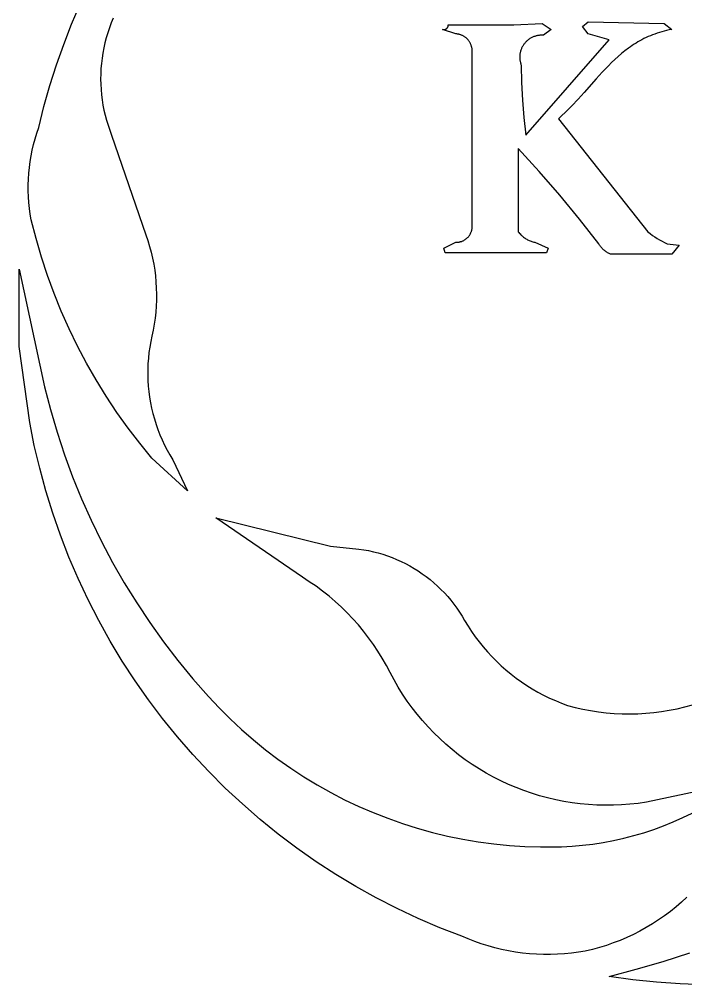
# Model space of a CAD drawing. Header units: millimetres. Extents: x 2135 to 254135, y 1035 to 90135.
# Drawn here: x 248719 to 248987.6, y 66346.8 to 66736.1 of the extents above; entities that cross this region are included whole.
import ezdxf

# ---------------------------------------------------------------- set-up
doc = ezdxf.new("R2010")
doc.units = ezdxf.units.MM
for name, color, linetype in [('form_TED.A', 40, 'Continuous'), ('HAT_TED.A', 9, 'Continuous'), ('WA2(가벽)_TED.A', 7, 'Continuous')]:
    doc.layers.add(name, color=color, linetype=linetype)

# ---------------------------------------------------------------- blocks, each defined once
blk = doc.blocks.new('BLOCK')
at = {"layer": 'HAT_TED.A', "color": 251}
for p, q in [((423949.328, -454308.068), (423949.499, -454307.669)), ((423950.16, -454307.949), (423950.12, -454308.045)), ((423949.171, -454308.472), (423949.328, -454308.068)), ((423950.083, -454308.143), (423950.05, -454308.241)), ((423950.12, -454308.045), (423950.083, -454308.143)), ((423956.992, -454308.261), (423956.725, -454308.172)), ((423956.725, -454308.172), (423956.728, -454308.173)), ((423956.728, -454308.173), (423956.731, -454308.174)), ((423956.731, -454308.174), (423956.734, -454308.175)), ((423956.734, -454308.175), (423956.737, -454308.175)), ((423956.737, -454308.175), (423956.74, -454308.176)), ((423956.74, -454308.176), (423956.743, -454308.176)), ((423956.743, -454308.176), (423956.746, -454308.177)), ((423956.746, -454308.177), (423956.749, -454308.177)), ((423956.749, -454308.177), (423956.752, -454308.177)), ((423956.752, -454308.177), (423956.755, -454308.177)), ((423956.755, -454308.177), (423956.759, -454308.177)), ((423956.759, -454308.177), (423956.762, -454308.177)), ((423956.762, -454308.177), (423956.765, -454308.176)), ((423956.765, -454308.176), (423956.768, -454308.176)), ((423956.768, -454308.176), (423956.771, -454308.175)), ((423956.771, -454308.175), (423956.774, -454308.175)), ((423956.774, -454308.175), (423956.777, -454308.174)), ((423956.777, -454308.174), (423956.78, -454308.173)), ((423956.78, -454308.173), (423956.783, -454308.172)), ((423956.783, -454308.172), (423956.786, -454308.171)), ((423956.786, -454308.171), (423956.789, -454308.17)), ((423956.789, -454308.17), (423956.792, -454308.168)), ((423956.792, -454308.168), (423956.794, -454308.167)), ((423956.794, -454308.167), (423956.797, -454308.166)), ((423956.797, -454308.166), (423956.8, -454308.164)), ((423956.8, -454308.164), (423956.802, -454308.162)), ((423956.802, -454308.162), (423956.805, -454308.161)), ((423956.805, -454308.161), (423956.808, -454308.159)), ((423956.808, -454308.159), (423956.81, -454308.157)), ((423956.81, -454308.157), (423956.812, -454308.155)), ((423956.812, -454308.155), (423956.815, -454308.153)), ((423956.815, -454308.153), (423956.817, -454308.151)), ((423956.817, -454308.151), (423956.819, -454308.148)), ((423956.819, -454308.148), (423956.821, -454308.146)), ((423956.821, -454308.146), (423956.823, -454308.144)), ((423956.823, -454308.144), (423956.825, -454308.141)), ((423956.825, -454308.141), (423956.827, -454308.139)), ((423956.827, -454308.139), (423956.829, -454308.136)), ((423956.829, -454308.136), (423956.83, -454308.134)), ((423956.83, -454308.134), (423956.832, -454308.131)), ((423956.832, -454308.131), (423956.833, -454308.128)), ((423956.833, -454308.128), (423956.835, -454308.125)), ((423956.835, -454308.125), (423956.836, -454308.123)), ((423956.836, -454308.123), (423956.837, -454308.12)), ((423956.837, -454308.12), (423956.838, -454308.117)), ((423956.838, -454308.117), (423956.839, -454308.114)), ((423956.839, -454308.114), (423956.84, -454308.111)), ((423956.84, -454308.111), (423956.841, -454308.108)), ((423956.841, -454308.108), (423956.842, -454308.105)), ((423956.842, -454308.102), (423956.843, -454308.099)), ((423956.842, -454308.105), (423956.842, -454308.102)), ((423956.843, -454308.092), (423956.844, -454308.089)), ((423956.843, -454308.096), (423956.843, -454308.092)), ((423956.843, -454308.099), (423956.843, -454308.096)), ((423956.844, -454308.083), (423958.151, -454308.083)), ((423956.844, -454308.086), (423956.844, -454308.083)), ((423956.844, -454308.089), (423956.844, -454308.086)), ((423958.151, -454308.083), (423958.716, -454308.053)), ((423958.716, -454308.053), (423958.894, -454308.172)), ((423958.894, -454308.172), (423958.745, -454308.291)), ((423959.518, -454308.113), (423959.637, -454308.024)), ((423959.637, -454308.261), (423959.518, -454308.113)), ((423959.637, -454308.024), (423961.152, -454308.053)), ((423961.2, -454308.194), (423961.151, -454308.206)), ((423961.152, -454308.053), (423961.301, -454308.172)), ((423961.25, -454308.183), (423961.2, -454308.194)), ((423961.301, -454308.172), (423961.25, -454308.183)), ((423950.02, -454308.341), (423949.994, -454308.442)), ((423950.05, -454308.241), (423950.02, -454308.341)), ((423957.004, -454308.262), (423956.992, -454308.261)), ((423957.016, -454308.263), (423957.004, -454308.262)), ((423957.027, -454308.265), (423957.016, -454308.263)), ((423957.039, -454308.267), (423957.027, -454308.265)), ((423957.051, -454308.269), (423957.039, -454308.267)), ((423957.062, -454308.272), (423957.051, -454308.269)), ((423957.074, -454308.275), (423957.062, -454308.272)), ((423957.085, -454308.279), (423957.074, -454308.275)), ((423957.096, -454308.283), (423957.085, -454308.279)), ((423957.107, -454308.287), (423957.096, -454308.283)), ((423957.118, -454308.292), (423957.107, -454308.287)), ((423957.129, -454308.297), (423957.118, -454308.292)), ((423957.139, -454308.302), (423957.129, -454308.297)), ((423957.149, -454308.308), (423957.139, -454308.302)), ((423957.16, -454308.314), (423957.149, -454308.308)), ((423957.169, -454308.32), (423957.16, -454308.314)), ((423957.179, -454308.327), (423957.169, -454308.32)), ((423957.189, -454308.334), (423957.179, -454308.327)), ((423957.198, -454308.342), (423957.189, -454308.334)), ((423957.207, -454308.35), (423957.198, -454308.342)), ((423957.215, -454308.358), (423957.207, -454308.35)), ((423957.224, -454308.366), (423957.215, -454308.358)), ((423957.232, -454308.375), (423957.224, -454308.366)), ((423957.24, -454308.383), (423957.232, -454308.375)), ((423957.247, -454308.393), (423957.24, -454308.383)), ((423958.389, -454310.282), (423960.053, -454308.38)), ((423958.435, -454308.383), (423958.424, -454308.393)), ((423958.447, -454308.374), (423958.435, -454308.383)), ((423958.46, -454308.365), (423958.447, -454308.374)), ((423958.472, -454308.357), (423958.46, -454308.365)), ((423958.485, -454308.349), (423958.472, -454308.357)), ((423958.498, -454308.342), (423958.485, -454308.349)), ((423958.512, -454308.335), (423958.498, -454308.342)), ((423958.525, -454308.329), (423958.512, -454308.335)), ((423958.539, -454308.323), (423958.525, -454308.329)), ((423958.553, -454308.317), (423958.539, -454308.323)), ((423958.567, -454308.312), (423958.553, -454308.317)), ((423958.582, -454308.307), (423958.567, -454308.312)), ((423958.596, -454308.303), (423958.582, -454308.307)), ((423958.611, -454308.3), (423958.596, -454308.303)), ((423958.625, -454308.297), (423958.611, -454308.3)), ((423958.64, -454308.294), (423958.625, -454308.297)), ((423958.655, -454308.292), (423958.64, -454308.294)), ((423958.67, -454308.291), (423958.655, -454308.292)), ((423958.685, -454308.29), (423958.67, -454308.291)), ((423958.7, -454308.289), (423958.685, -454308.29)), ((423958.715, -454308.289), (423958.7, -454308.289)), ((423958.73, -454308.29), (423958.715, -454308.289)), ((423958.745, -454308.291), (423958.73, -454308.29)), ((423960.053, -454308.38), (423959.637, -454308.261)), ((423960.707, -454308.379), (423960.667, -454308.401)), ((423960.748, -454308.358), (423960.707, -454308.379)), ((423960.789, -454308.338), (423960.748, -454308.358)), ((423960.832, -454308.318), (423960.789, -454308.338)), ((423960.875, -454308.3), (423960.832, -454308.318)), ((423960.919, -454308.282), (423960.875, -454308.3)), ((423960.963, -454308.265), (423960.919, -454308.282)), ((423961.009, -454308.249), (423960.963, -454308.265)), ((423961.055, -454308.234), (423961.009, -454308.249)), ((423961.102, -454308.219), (423961.055, -454308.234)), ((423961.151, -454308.206), (423961.102, -454308.219)), ((423949.026, -454308.881), (423949.171, -454308.472)), ((423949.971, -454308.543), (423949.951, -454308.646)), ((423949.994, -454308.442), (423949.971, -454308.543)), ((423957.254, -454308.402), (423957.247, -454308.393)), ((423957.261, -454308.412), (423957.254, -454308.402)), ((423957.268, -454308.422), (423957.261, -454308.412)), ((423957.274, -454308.432), (423957.268, -454308.422)), ((423957.28, -454308.442), (423957.274, -454308.432)), ((423957.285, -454308.452), (423957.28, -454308.442)), ((423957.29, -454308.463), (423957.285, -454308.452)), ((423957.295, -454308.474), (423957.29, -454308.463)), ((423957.299, -454308.485), (423957.295, -454308.474)), ((423957.303, -454308.496), (423957.299, -454308.485)), ((423957.307, -454308.507), (423957.303, -454308.496)), ((423957.31, -454308.519), (423957.307, -454308.507)), ((423957.313, -454308.53), (423957.31, -454308.519)), ((423957.315, -454308.542), (423957.313, -454308.53)), ((423957.317, -454308.553), (423957.315, -454308.542)), ((423957.319, -454308.565), (423957.317, -454308.553)), ((423957.32, -454308.577), (423957.319, -454308.565)), ((423957.321, -454308.589), (423957.32, -454308.577)), ((423958.296, -454308.576), (423958.291, -454308.59)), ((423958.301, -454308.562), (423958.296, -454308.576)), ((423958.307, -454308.548), (423958.301, -454308.562)), ((423958.314, -454308.534), (423958.307, -454308.548)), ((423958.32, -454308.521), (423958.314, -454308.534)), ((423958.328, -454308.508), (423958.32, -454308.521)), ((423958.335, -454308.495), (423958.328, -454308.508)), ((423958.344, -454308.482), (423958.335, -454308.495)), ((423958.352, -454308.47), (423958.344, -454308.482)), ((423958.361, -454308.458), (423958.352, -454308.47)), ((423958.371, -454308.446), (423958.361, -454308.458)), ((423958.381, -454308.435), (423958.371, -454308.446)), ((423958.391, -454308.424), (423958.381, -454308.435)), ((423958.401, -454308.413), (423958.391, -454308.424)), ((423958.412, -454308.403), (423958.401, -454308.413)), ((423958.424, -454308.393), (423958.412, -454308.403)), ((423960.439, -454308.546), (423960.368, -454308.6)), ((423960.476, -454308.52), (423960.439, -454308.546)), ((423960.513, -454308.495), (423960.476, -454308.52)), ((423960.55, -454308.471), (423960.513, -454308.495)), ((423960.589, -454308.447), (423960.55, -454308.471)), ((423960.627, -454308.423), (423960.589, -454308.447)), ((423960.667, -454308.401), (423960.627, -454308.423)), ((423949.936, -454308.749), (423949.923, -454308.852)), ((423949.951, -454308.646), (423949.936, -454308.749)), ((423957.319, -454308.648), (423957.32, -454308.636)), ((423957.319, -454312.065), (423957.319, -454308.648)), ((423957.32, -454308.636), (423957.321, -454308.624)), ((423957.321, -454308.601), (423957.321, -454308.589)), ((423957.321, -454308.612), (423957.321, -454308.601)), ((423957.321, -454308.624), (423957.321, -454308.612)), ((423958.27, -454308.708), (423958.269, -454308.724)), ((423958.269, -454308.724), (423958.27, -454308.739)), ((423958.271, -454308.693), (423958.27, -454308.708)), ((423958.27, -454308.739), (423958.27, -454308.754)), ((423958.27, -454308.754), (423958.272, -454308.769)), ((423958.272, -454308.678), (423958.271, -454308.693)), ((423958.274, -454308.664), (423958.272, -454308.678)), ((423958.272, -454308.769), (423958.273, -454308.784)), ((423958.276, -454308.649), (423958.274, -454308.664)), ((423958.279, -454308.634), (423958.276, -454308.649)), ((423958.283, -454308.619), (423958.279, -454308.634)), ((423958.287, -454308.605), (423958.283, -454308.619)), ((423958.291, -454308.59), (423958.287, -454308.605)), ((423960.232, -454308.713), (423960.166, -454308.773)), ((423960.299, -454308.655), (423960.232, -454308.713)), ((423960.368, -454308.6), (423960.299, -454308.655)), ((423948.895, -454309.295), (423949.026, -454308.881)), ((423949.915, -454308.956), (423949.91, -454309.06)), ((423949.923, -454308.852), (423949.915, -454308.956)), ((423958.273, -454308.784), (423958.276, -454308.799)), ((423958.276, -454308.799), (423958.278, -454308.813)), ((423958.278, -454308.813), (423958.282, -454308.828)), ((423958.282, -454308.828), (423958.285, -454308.843)), ((423958.285, -454308.843), (423958.29, -454308.857)), ((423958.29, -454308.857), (423958.294, -454308.871)), ((423958.294, -454308.871), (423958.3, -454308.885)), ((423958.3, -454308.885), (423958.306, -454309.235)), ((423960.038, -454308.897), (423959.914, -454309.026)), ((423960.101, -454308.834), (423960.038, -454308.897)), ((423960.166, -454308.773), (423960.101, -454308.834)), ((423949.91, -454309.06), (423949.908, -454309.164)), ((423959.914, -454309.026), (423959.794, -454309.159)), ((423948.777, -454309.712), (423948.895, -454309.295)), ((423949.908, -454309.164), (423949.91, -454309.268)), ((423949.91, -454309.268), (423949.916, -454309.373)), ((423958.306, -454309.235), (423958.323, -454309.585)), ((423959.794, -454309.159), (423959.554, -454309.43)), ((423949.916, -454309.373), (423949.926, -454309.476)), ((423949.926, -454309.476), (423949.939, -454309.58)), ((423959.554, -454309.43), (423959.433, -454309.566)), ((423948.672, -454310.133), (423948.777, -454309.712)), ((423949.939, -454309.58), (423949.955, -454309.682)), ((423949.955, -454309.682), (423949.975, -454309.785)), ((423958.323, -454309.585), (423958.35, -454309.934)), ((423959.308, -454309.699), (423959.244, -454309.765)), ((423959.433, -454309.566), (423959.308, -454309.699)), ((423949.975, -454309.785), (423949.999, -454309.886)), ((423949.999, -454309.886), (423950.026, -454309.987)), ((423959.111, -454309.893), (423959.043, -454309.955)), ((423959.178, -454309.83), (423959.111, -454309.893)), ((423959.244, -454309.765), (423959.178, -454309.83)), ((423950.026, -454309.987), (423950.057, -454310.086)), ((423950.057, -454310.086), (423950.091, -454310.185)), ((423958.35, -454309.934), (423958.389, -454310.282)), ((423959.043, -454309.955), (423960.825, -454312.213)), ((423948.6, -454310.356), (423948.634, -454310.244)), ((423948.634, -454310.244), (423948.672, -454310.133)), ((423950.091, -454310.185), (423950.128, -454310.282)), ((423950.128, -454310.282), (423950.812, -454312.273)), ((423948.543, -454310.582), (423948.569, -454310.469)), ((423948.569, -454310.469), (423948.6, -454310.356)), ((423948.501, -454310.812), (423948.52, -454310.697)), ((423948.52, -454310.697), (423948.543, -454310.582)), ((423958.66, -454311.009), (423958.24, -454310.549)), ((423958.24, -454310.549), (423958.24, -454312.213)), ((423948.486, -454310.928), (423948.501, -454310.812)), ((423948.467, -454311.161), (423948.474, -454311.045)), ((423948.474, -454311.045), (423948.486, -454310.928)), ((423959.068, -454311.479), (423958.66, -454311.009)), ((423948.463, -454311.278), (423948.467, -454311.161)), ((423948.464, -454311.395), (423948.463, -454311.278)), ((423948.468, -454311.512), (423948.464, -454311.395)), ((423948.476, -454311.628), (423948.468, -454311.512)), ((423948.488, -454311.745), (423948.476, -454311.628)), ((423959.463, -454311.96), (423959.068, -454311.479)), ((423948.504, -454311.861), (423948.488, -454311.745)), ((423948.524, -454311.976), (423948.504, -454311.861)), ((423948.619, -454312.348), (423948.524, -454311.976)), ((423959.845, -454312.451), (423959.463, -454311.96)), ((423957.287, -454312.246), (423957.292, -454312.236)), ((423957.292, -454312.236), (423957.296, -454312.226)), ((423957.296, -454312.226), (423957.301, -454312.216)), ((423957.301, -454312.216), (423957.304, -454312.206)), ((423957.304, -454312.206), (423957.308, -454312.195)), ((423957.308, -454312.195), (423957.311, -454312.185)), ((423957.311, -454312.185), (423957.313, -454312.174)), ((423957.313, -454312.174), (423957.316, -454312.163)), ((423957.316, -454312.163), (423957.317, -454312.152)), ((423957.317, -454312.152), (423957.319, -454312.142)), ((423957.32, -454312.076), (423957.319, -454312.065)), ((423957.319, -454312.142), (423957.32, -454312.131)), ((423957.321, -454312.087), (423957.32, -454312.076)), ((423957.32, -454312.131), (423957.321, -454312.12)), ((423957.321, -454312.098), (423957.321, -454312.087)), ((423957.321, -454312.109), (423957.321, -454312.098)), ((423957.321, -454312.12), (423957.321, -454312.109)), ((423958.24, -454312.213), (423958.252, -454312.228)), ((423958.252, -454312.228), (423958.264, -454312.243)), ((423960.825, -454312.213), (423960.87, -454312.249)), ((423948.727, -454312.717), (423948.619, -454312.348)), ((423950.812, -454312.273), (423950.85, -454312.387)), ((423950.85, -454312.387), (423950.885, -454312.503)), ((423956.754, -454312.54), (423956.992, -454312.421)), ((423956.992, -454312.421), (423957.003, -454312.422)), ((423957.003, -454312.422), (423957.014, -454312.421)), ((423957.014, -454312.421), (423957.025, -454312.421)), ((423957.025, -454312.421), (423957.036, -454312.42)), ((423957.036, -454312.42), (423957.047, -454312.419)), ((423957.047, -454312.419), (423957.058, -454312.417)), ((423957.058, -454312.417), (423957.069, -454312.415)), ((423957.069, -454312.415), (423957.079, -454312.412)), ((423957.079, -454312.412), (423957.09, -454312.409)), ((423957.09, -454312.409), (423957.1, -454312.406)), ((423957.1, -454312.406), (423957.111, -454312.403)), ((423957.111, -454312.403), (423957.121, -454312.399)), ((423957.121, -454312.399), (423957.131, -454312.395)), ((423957.131, -454312.395), (423957.141, -454312.39)), ((423957.141, -454312.39), (423957.151, -454312.385)), ((423957.151, -454312.385), (423957.161, -454312.38)), ((423957.161, -454312.38), (423957.17, -454312.374)), ((423957.17, -454312.374), (423957.179, -454312.368)), ((423957.179, -454312.368), (423957.188, -454312.362)), ((423957.188, -454312.362), (423957.197, -454312.355)), ((423957.197, -454312.355), (423957.206, -454312.348)), ((423957.206, -454312.348), (423957.214, -454312.341)), ((423957.214, -454312.341), (423957.222, -454312.334)), ((423957.222, -454312.334), (423957.23, -454312.326)), ((423957.23, -454312.326), (423957.238, -454312.318)), ((423957.238, -454312.318), (423957.245, -454312.31)), ((423957.245, -454312.31), (423957.252, -454312.302)), ((423957.252, -454312.302), (423957.258, -454312.293)), ((423957.258, -454312.293), (423957.265, -454312.284)), ((423957.265, -454312.284), (423957.271, -454312.275)), ((423957.271, -454312.275), (423957.277, -454312.265)), ((423957.277, -454312.265), (423957.282, -454312.256)), ((423957.282, -454312.256), (423957.287, -454312.246)), ((423958.264, -454312.243), (423958.277, -454312.256)), ((423958.277, -454312.256), (423958.29, -454312.27)), ((423958.29, -454312.27), (423958.303, -454312.283)), ((423958.303, -454312.283), (423958.317, -454312.296)), ((423958.317, -454312.296), (423958.332, -454312.308)), ((423958.332, -454312.308), (423958.347, -454312.319)), ((423958.347, -454312.319), (423958.362, -454312.331)), ((423958.362, -454312.331), (423958.377, -454312.341)), ((423958.377, -454312.341), (423958.393, -454312.351)), ((423958.393, -454312.351), (423958.409, -454312.361)), ((423958.409, -454312.361), (423958.426, -454312.37)), ((423958.426, -454312.37), (423958.443, -454312.378)), ((423958.443, -454312.378), (423958.46, -454312.386)), ((423958.46, -454312.386), (423958.477, -454312.394)), ((423958.477, -454312.394), (423958.495, -454312.4)), ((423958.495, -454312.4), (423958.513, -454312.407)), ((423958.513, -454312.407), (423958.531, -454312.412)), ((423958.531, -454312.412), (423958.549, -454312.417)), ((423958.549, -454312.417), (423958.567, -454312.421)), ((423958.567, -454312.421), (423958.835, -454312.54)), ((423960.87, -454312.249), (423960.916, -454312.283)), ((423960.916, -454312.283), (423960.963, -454312.315)), ((423960.963, -454312.315), (423961.011, -454312.345)), ((423961.011, -454312.345), (423961.059, -454312.374)), ((423961.059, -454312.374), (423961.109, -454312.402)), ((423961.109, -454312.402), (423961.16, -454312.427)), ((423961.16, -454312.427), (423961.212, -454312.451)), ((423950.885, -454312.503), (423950.916, -454312.619)), ((423950.916, -454312.619), (423950.943, -454312.737)), ((423956.784, -454312.629), (423956.754, -454312.54)), ((423958.835, -454312.54), (423958.805, -454312.629)), ((423959.854, -454312.466), (423959.845, -454312.451)), ((423959.863, -454312.48), (423959.854, -454312.466)), ((423959.873, -454312.494), (423959.863, -454312.48)), ((423959.883, -454312.507), (423959.873, -454312.494)), ((423959.894, -454312.52), (423959.883, -454312.507)), ((423959.905, -454312.533), (423959.894, -454312.52)), ((423959.916, -454312.545), (423959.905, -454312.533)), ((423959.928, -454312.557), (423959.916, -454312.545)), ((423959.94, -454312.569), (423959.928, -454312.557)), ((423959.953, -454312.58), (423959.94, -454312.569)), ((423959.966, -454312.591), (423959.953, -454312.58)), ((423959.98, -454312.601), (423959.966, -454312.591)), ((423959.994, -454312.611), (423959.98, -454312.601)), ((423960.008, -454312.62), (423959.994, -454312.611)), ((423960.022, -454312.629), (423960.008, -454312.62)), ((423961.212, -454312.451), (423961.449, -454312.481)), ((423961.449, -454312.481), (423961.301, -454312.659)), ((423948.847, -454313.081), (423948.727, -454312.717)), ((423950.943, -454312.737), (423950.967, -454312.855)), ((423958.805, -454312.629), (423956.784, -454312.629)), ((423960.037, -454312.637), (423960.022, -454312.629)), ((423960.052, -454312.645), (423960.037, -454312.637)), ((423960.067, -454312.652), (423960.052, -454312.645)), ((423960.083, -454312.659), (423960.067, -454312.652)), ((423961.301, -454312.659), (423960.083, -454312.659)), ((423948.286, -454314.501), (423948.286, -454312.956)), ((423948.286, -454312.956), (423948.791, -454315.304)), ((423950.967, -454312.855), (423950.986, -454312.975)), ((423950.986, -454312.975), (423951.001, -454313.094)), ((423948.979, -454313.442), (423948.847, -454313.081)), ((423951.001, -454313.094), (423951.012, -454313.214)), ((423951.012, -454313.214), (423951.019, -454313.335)), ((423951.019, -454313.335), (423951.022, -454313.456)), ((423949.123, -454313.798), (423948.979, -454313.442)), ((423951.021, -454313.576), (423951.016, -454313.697)), ((423951.022, -454313.456), (423951.021, -454313.576)), ((423951.016, -454313.697), (423951.007, -454313.817)), ((423949.279, -454314.149), (423949.123, -454313.798)), ((423950.994, -454313.937), (423950.977, -454314.057)), ((423951.007, -454313.817), (423950.994, -454313.937)), ((423949.447, -454314.495), (423949.279, -454314.149)), ((423950.977, -454314.057), (423950.956, -454314.175)), ((423950.93, -454314.293), (423950.907, -454314.403)), ((423950.956, -454314.175), (423950.93, -454314.293)), ((423948.494, -454316.017), (423948.286, -454314.501)), ((423949.626, -454314.834), (423949.447, -454314.495)), ((423950.888, -454314.513), (423950.872, -454314.623)), ((423950.907, -454314.403), (423950.888, -454314.513)), ((423950.86, -454314.734), (423950.852, -454314.845)), ((423950.872, -454314.623), (423950.86, -454314.734)), ((423949.817, -454315.168), (423949.626, -454314.834)), ((423950.852, -454314.845), (423950.848, -454314.957)), ((423950.848, -454314.957), (423950.848, -454315.068)), ((423950.848, -454315.068), (423950.851, -454315.18)), ((423948.791, -454315.304), (423948.908, -454315.76)), ((423950.018, -454315.495), (423949.817, -454315.168)), ((423950.851, -454315.18), (423950.858, -454315.291)), ((423950.858, -454315.291), (423950.869, -454315.402)), ((423950.231, -454315.815), (423950.018, -454315.495)), ((423950.869, -454315.402), (423950.884, -454315.513)), ((423950.884, -454315.513), (423950.902, -454315.623)), ((423950.902, -454315.623), (423950.925, -454315.732)), ((423948.908, -454315.76), (423949.04, -454316.212)), ((423950.454, -454316.128), (423950.231, -454315.815)), ((423950.925, -454315.732), (423950.951, -454315.841)), ((423950.951, -454315.841), (423950.981, -454315.948)), ((423948.585, -454316.475), (423948.494, -454316.017)), ((423950.981, -454315.948), (423951.014, -454316.055)), ((423951.014, -454316.055), (423951.051, -454316.16)), ((423949.04, -454316.212), (423949.188, -454316.66)), ((423950.687, -454316.433), (423950.454, -454316.128)), ((423951.051, -454316.16), (423951.092, -454316.264)), ((423951.092, -454316.264), (423951.136, -454316.367)), ((423948.692, -454316.93), (423948.585, -454316.475)), ((423950.93, -454316.73), (423950.687, -454316.433)), ((423951.136, -454316.367), (423951.183, -454316.468)), ((423951.183, -454316.468), (423951.234, -454316.567)), ((423949.188, -454316.66), (423949.35, -454317.102)), ((423951.234, -454316.567), (423951.289, -454316.664)), ((423951.289, -454316.664), (423951.346, -454316.76)), ((423951.644, -454317.384), (423950.93, -454316.73)), ((423951.346, -454316.76), (423951.644, -454317.384)), ((423948.815, -454317.381), (423948.692, -454316.93)), ((423949.35, -454317.102), (423949.527, -454317.538)), ((423948.953, -454317.827), (423948.815, -454317.381)), ((423949.527, -454317.538), (423949.719, -454317.969)), ((423949.107, -454318.268), (423948.953, -454317.827)), ((423949.719, -454317.969), (423949.925, -454318.392)), ((423953.932, -454319.107), (423952.208, -454317.919)), ((423952.208, -454317.919), (423954.496, -454318.483)), ((423949.276, -454318.703), (423949.107, -454318.268)), ((423949.925, -454318.392), (423950.145, -454318.809)), ((423954.496, -454318.483), (423955.061, -454318.543)), ((423955.061, -454318.543), (423955.157, -454318.557)), ((423955.157, -454318.557), (423955.254, -454318.575)), ((423955.254, -454318.575), (423955.349, -454318.596)), ((423955.349, -454318.596), (423955.444, -454318.621)), ((423949.459, -454319.133), (423949.276, -454318.703)), ((423955.444, -454318.621), (423955.537, -454318.648)), ((423955.537, -454318.648), (423955.63, -454318.679)), ((423955.63, -454318.679), (423955.722, -454318.713)), ((423955.722, -454318.713), (423955.812, -454318.75)), ((423955.812, -454318.75), (423955.902, -454318.79)), ((423955.902, -454318.79), (423955.989, -454318.833)), ((423950.145, -454318.809), (423950.379, -454319.217)), ((423955.989, -454318.833), (423956.075, -454318.879)), ((423956.075, -454318.879), (423956.16, -454318.929)), ((423956.16, -454318.929), (423956.243, -454318.981)), ((423956.243, -454318.981), (423956.324, -454319.035)), ((423949.658, -454319.556), (423949.459, -454319.133)), ((423954.07, -454319.195), (423953.932, -454319.107)), ((423956.324, -454319.035), (423956.403, -454319.093)), ((423956.403, -454319.093), (423956.48, -454319.153)), ((423956.48, -454319.153), (423956.555, -454319.216)), ((423950.379, -454319.217), (423950.627, -454319.618)), ((423954.205, -454319.287), (423954.07, -454319.195)), ((423954.337, -454319.384), (423954.205, -454319.287)), ((423956.555, -454319.216), (423956.628, -454319.281)), ((423956.628, -454319.281), (423956.698, -454319.349)), ((423956.698, -454319.349), (423956.766, -454319.419)), ((423949.871, -454319.971), (423949.658, -454319.556)), ((423954.465, -454319.486), (423954.337, -454319.384)), ((423954.59, -454319.592), (423954.465, -454319.486)), ((423956.766, -454319.419), (423956.832, -454319.491)), ((423956.832, -454319.491), (423956.895, -454319.566)), ((423950.627, -454319.618), (423950.888, -454320.01)), ((423954.711, -454319.702), (423954.59, -454319.592)), ((423954.828, -454319.817), (423954.711, -454319.702)), ((423956.895, -454319.566), (423956.956, -454319.643)), ((423956.956, -454319.643), (423957.013, -454319.721)), ((423957.013, -454319.721), (423957.069, -454319.802)), ((423954.942, -454319.935), (423954.828, -454319.817)), ((423955.05, -454320.058), (423954.942, -454319.935)), ((423957.069, -454319.802), (423957.121, -454319.885)), ((423957.121, -454319.885), (423957.17, -454319.969)), ((423950.099, -454320.379), (423949.871, -454319.971)), ((423950.888, -454320.01), (423951.162, -454320.393)), ((423955.155, -454320.184), (423955.05, -454320.058)), ((423957.17, -454319.969), (423957.237, -454320.08)), ((423957.237, -454320.08), (423957.308, -454320.188)), ((423955.255, -454320.313), (423955.155, -454320.184)), ((423955.351, -454320.446), (423955.255, -454320.313)), ((423957.308, -454320.188), (423957.382, -454320.294)), ((423957.382, -454320.294), (423957.46, -454320.397)), ((423950.34, -454320.779), (423950.099, -454320.379)), ((423951.162, -454320.393), (423951.449, -454320.767)), ((423955.441, -454320.582), (423955.351, -454320.446)), ((423957.46, -454320.397), (423957.541, -454320.498)), ((423957.541, -454320.498), (423957.626, -454320.595)), ((423955.527, -454320.722), (423955.441, -454320.582)), ((423957.626, -454320.595), (423957.714, -454320.69)), ((423957.714, -454320.69), (423957.805, -454320.782)), ((423950.595, -454321.171), (423950.34, -454320.779)), ((423951.449, -454320.767), (423951.748, -454321.131)), ((423955.609, -454320.864), (423955.527, -454320.722)), ((423955.685, -454321.009), (423955.609, -454320.864)), ((423957.805, -454320.782), (423957.898, -454320.871)), ((423957.898, -454320.871), (423957.995, -454320.957)), ((423955.763, -454321.155), (423955.685, -454321.009)), ((423957.995, -454320.957), (423958.095, -454321.039)), ((423958.095, -454321.039), (423958.197, -454321.118)), ((423950.864, -454321.553), (423950.595, -454321.171)), ((423951.748, -454321.131), (423952.06, -454321.484)), ((423955.846, -454321.298), (423955.763, -454321.155)), ((423958.197, -454321.118), (423958.302, -454321.194)), ((423958.302, -454321.194), (423958.41, -454321.266)), ((423958.41, -454321.266), (423958.52, -454321.334)), ((423952.06, -454321.484), (423952.272, -454321.713)), ((423955.933, -454321.439), (423955.846, -454321.298)), ((423956.026, -454321.576), (423955.933, -454321.439)), ((423958.52, -454321.334), (423958.632, -454321.398)), ((423958.632, -454321.398), (423958.746, -454321.459)), ((423958.746, -454321.459), (423958.862, -454321.516)), ((423951.145, -454321.926), (423950.864, -454321.553)), ((423956.123, -454321.71), (423956.026, -454321.576)), ((423958.862, -454321.516), (423958.98, -454321.569)), ((423958.98, -454321.569), (423959.1, -454321.618)), ((423959.1, -454321.618), (423959.221, -454321.663)), ((423959.221, -454321.663), (423959.373, -454321.703)), ((423961.562, -454321.693), (423961.714, -454321.652)), ((423952.272, -454321.713), (423952.492, -454321.934)), ((423956.224, -454321.841), (423956.123, -454321.71)), ((423956.33, -454321.968), (423956.224, -454321.841)), ((423959.373, -454321.703), (423959.527, -454321.738)), ((423959.527, -454321.738), (423959.683, -454321.767)), ((423959.683, -454321.767), (423959.839, -454321.791)), ((423959.839, -454321.791), (423959.995, -454321.81)), ((423959.995, -454321.81), (423960.153, -454321.823)), ((423960.153, -454321.823), (423960.31, -454321.83)), ((423960.31, -454321.83), (423960.468, -454321.832)), ((423960.468, -454321.832), (423960.626, -454321.829)), ((423960.626, -454321.829), (423960.784, -454321.82)), ((423960.784, -454321.82), (423960.941, -454321.806)), ((423960.941, -454321.806), (423961.098, -454321.786)), ((423961.098, -454321.786), (423961.253, -454321.76)), ((423961.253, -454321.76), (423961.408, -454321.73)), ((423961.408, -454321.73), (423961.562, -454321.693)), ((423951.439, -454322.288), (423951.145, -454321.926)), ((423952.492, -454321.934), (423952.72, -454322.147)), ((423956.44, -454322.091), (423956.33, -454321.968)), ((423952.72, -454322.147), (423952.955, -454322.352)), ((423956.555, -454322.211), (423956.44, -454322.091)), ((423956.673, -454322.327), (423956.555, -454322.211)), ((423951.746, -454322.641), (423951.439, -454322.288)), ((423952.955, -454322.352), (423953.197, -454322.549)), ((423956.795, -454322.438), (423956.673, -454322.327)), ((423956.921, -454322.546), (423956.795, -454322.438)), ((423952.065, -454322.982), (423951.746, -454322.641)), ((423953.197, -454322.549), (423953.445, -454322.738)), ((423957.05, -454322.649), (423956.921, -454322.546)), ((423953.445, -454322.738), (423953.7, -454322.917)), ((423957.183, -454322.748), (423957.05, -454322.649)), ((423957.319, -454322.842), (423957.183, -454322.748)), ((423952.395, -454323.312), (423952.065, -454322.982)), ((423953.7, -454322.917), (423953.961, -454323.088)), ((423957.459, -454322.931), (423957.319, -454322.842)), ((423957.601, -454323.015), (423957.459, -454322.931)), ((423957.746, -454323.095), (423957.601, -454323.015)), ((423953.961, -454323.088), (423954.227, -454323.25)), ((423957.894, -454323.17), (423957.746, -454323.095)), ((423958.044, -454323.239), (423957.894, -454323.17)), ((423962.638, -454323.208), (423960.796, -454323.594)), ((423952.737, -454323.631), (423952.395, -454323.312)), ((423954.227, -454323.25), (423954.499, -454323.403)), ((423954.499, -454323.403), (423954.776, -454323.546)), ((423958.196, -454323.304), (423958.044, -454323.239)), ((423958.351, -454323.363), (423958.196, -454323.304)), ((423958.507, -454323.417), (423958.351, -454323.363)), ((423954.776, -454323.546), (423955.058, -454323.68)), ((423958.665, -454323.466), (423958.507, -454323.417)), ((423958.825, -454323.509), (423958.665, -454323.466)), ((423958.986, -454323.547), (423958.825, -454323.509)), ((423959.149, -454323.579), (423958.986, -454323.547)), ((423959.312, -454323.606), (423959.149, -454323.579)), ((423959.476, -454323.627), (423959.312, -454323.606)), ((423960.796, -454323.594), (423960.632, -454323.618)), ((423953.089, -454323.938), (423952.737, -454323.631)), ((423955.058, -454323.68), (423955.344, -454323.804)), ((423959.641, -454323.643), (423959.476, -454323.627)), ((423959.806, -454323.653), (423959.641, -454323.643)), ((423959.972, -454323.657), (423959.806, -454323.653)), ((423960.137, -454323.656), (423959.972, -454323.657)), ((423960.302, -454323.649), (423960.137, -454323.656)), ((423960.467, -454323.636), (423960.302, -454323.649)), ((423960.632, -454323.618), (423960.467, -454323.636)), ((423953.452, -454324.232), (423953.089, -454323.938)), ((423955.344, -454323.804), (423955.635, -454323.917)), ((423955.635, -454323.917), (423955.929, -454324.021)), ((423961.14, -454324.066), (423961.333, -454323.988)), ((423961.333, -454323.988), (423961.524, -454323.903)), ((423961.524, -454323.903), (423961.712, -454323.812)), ((423955.929, -454324.021), (423956.226, -454324.115)), ((423956.226, -454324.115), (423956.527, -454324.198)), ((423960.745, -454324.204), (423960.944, -454324.138)), ((423960.944, -454324.138), (423961.14, -454324.066)), ((423953.825, -454324.513), (423953.452, -454324.232)), ((423956.527, -454324.198), (423956.83, -454324.271)), ((423956.83, -454324.271), (423957.136, -454324.333)), ((423957.136, -454324.333), (423957.443, -454324.385)), ((423959.934, -454324.399), (423960.139, -454324.36)), ((423960.139, -454324.36), (423960.343, -454324.315)), ((423960.343, -454324.315), (423960.545, -454324.263)), ((423960.545, -454324.263), (423960.745, -454324.204)), ((423954.208, -454324.782), (423953.825, -454324.513)), ((423957.443, -454324.385), (423957.753, -454324.426)), ((423957.753, -454324.426), (423958.063, -454324.457)), ((423958.063, -454324.457), (423958.374, -454324.477)), ((423958.374, -454324.477), (423958.686, -454324.486)), ((423958.686, -454324.486), (423958.895, -454324.488)), ((423958.895, -454324.488), (423959.104, -454324.484)), ((423959.104, -454324.484), (423959.312, -454324.473)), ((423959.312, -454324.473), (423959.52, -454324.455)), ((423959.52, -454324.455), (423959.727, -454324.43)), ((423959.727, -454324.43), (423959.934, -454324.399)), ((423954.599, -454325.036), (423954.208, -454324.782)), ((423954.999, -454325.278), (423954.599, -454325.036)), ((423955.407, -454325.505), (423954.999, -454325.278)), ((423955.823, -454325.718), (423955.407, -454325.505)), ((423961.605, -454325.489), (423961.499, -454325.588)), ((423956.246, -454325.916), (423955.823, -454325.718)), ((423961.389, -454325.683), (423961.276, -454325.774)), ((423961.499, -454325.588), (423961.389, -454325.683)), ((423956.675, -454326.1), (423956.246, -454325.916)), ((423961.16, -454325.862), (423961.04, -454325.945)), ((423961.276, -454325.774), (423961.16, -454325.862)), ((423957.111, -454326.269), (423956.675, -454326.1)), ((423960.794, -454326.099), (423960.667, -454326.169)), ((423960.918, -454326.024), (423960.794, -454326.099)), ((423961.04, -454325.945), (423960.918, -454326.024)), ((423957.24, -454326.324), (423957.111, -454326.269)), ((423960.405, -454326.296), (423960.272, -454326.353)), ((423960.537, -454326.235), (423960.405, -454326.296)), ((423960.667, -454326.169), (423960.537, -454326.235)), ((423957.37, -454326.375), (423957.24, -454326.324)), ((423957.502, -454326.422), (423957.37, -454326.375)), ((423957.636, -454326.464), (423957.502, -454326.422)), ((423957.771, -454326.502), (423957.636, -454326.464)), ((423959.859, -454326.495), (423959.719, -454326.533)), ((423959.998, -454326.453), (423959.859, -454326.495)), ((423960.136, -454326.405), (423959.998, -454326.453)), ((423960.272, -454326.353), (423960.136, -454326.405)), ((423957.907, -454326.535), (423957.771, -454326.502)), ((423958.044, -454326.564), (423957.907, -454326.535)), ((423958.183, -454326.587), (423958.044, -454326.564)), ((423958.321, -454326.606), (423958.183, -454326.587)), ((423958.461, -454326.621), (423958.321, -454326.606)), ((423958.601, -454326.631), (423958.461, -454326.621)), ((423958.741, -454326.635), (423958.601, -454326.631)), ((423958.881, -454326.636), (423958.741, -454326.635)), ((423959.021, -454326.631), (423958.881, -454326.636)), ((423959.161, -454326.622), (423959.021, -454326.631)), ((423959.3, -454326.608), (423959.161, -454326.622)), ((423959.439, -454326.589), (423959.3, -454326.608)), ((423959.577, -454326.566), (423959.439, -454326.589)), ((423959.719, -454326.533), (423959.577, -454326.566)), ((423961.131, -454326.772), (423961.664, -454326.602)), ((423960.594, -454326.929), (423961.131, -454326.772)), ((423960.053, -454327.071), (423960.594, -454326.929)), ((423960.523, -454327.137), (423960.053, -454327.071)), ((423960.995, -454327.187), (423960.523, -454327.137)), ((423961.468, -454327.22), (423960.995, -454327.187)), ((423961.943, -454327.237), (423961.468, -454327.22))]:
    blk.add_line(p, q, dxfattribs=at)
blk = doc.blocks.new('FORM_TED.A')
at = {"layer": 'form_TED.A', "xscale": 0.2020417514256157, "yscale": 0.2020417514256157, "zscale": 0.2020417514256157}
blk.add_blockref('BLOCK', (-85289.4104, 91852.1854), dxfattribs=at)

msp = doc.modelspace()

# ---------------------------------------------------------------- block references
at = {"layer": 'WA2(가벽)_TED.A', "xscale": 100, "yscale": 100, "zscale": 100}
msp.add_blockref('FORM_TED.A', (212134.65, 60435.37), dxfattribs=at)

doc.saveas('drawing.dxf')
